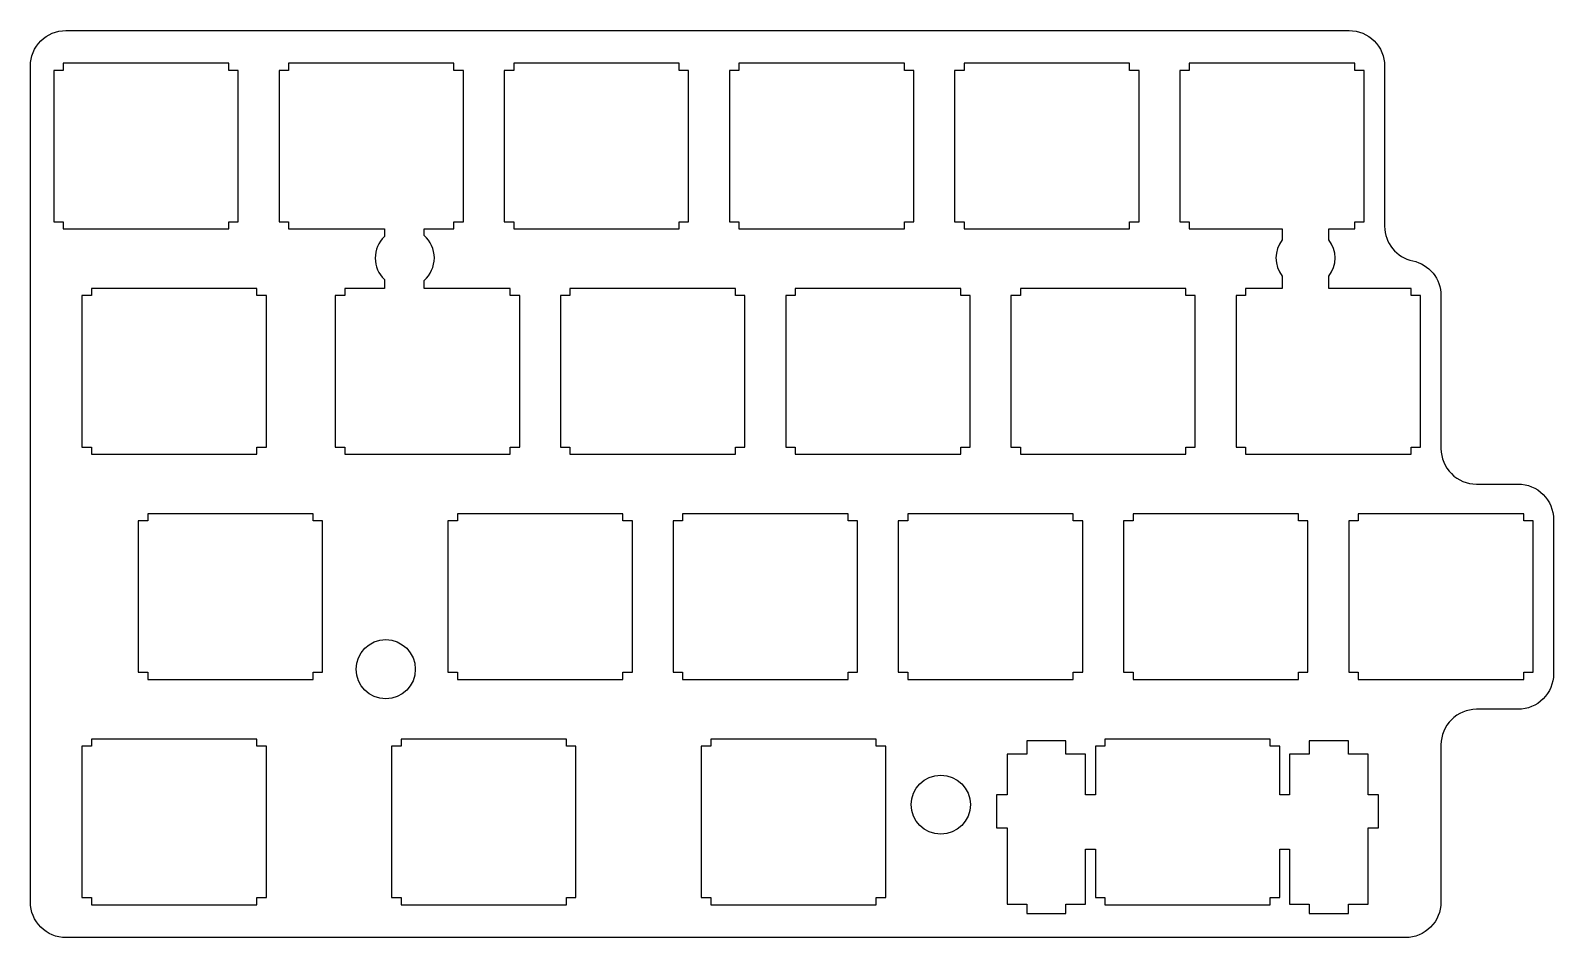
# Model space of a CAD drawing. Header units: millimetres. Extents: x 0 to 129, y 0 to 77.
import ezdxf

# ---------------------------------------------------------------- set-up
doc = ezdxf.new("R2010")
doc.units = ezdxf.units.MM
doc.layers.get('0').update_dxf_attribs({"linetype": 'CONTINUOUS'})

msp = doc.modelspace()

# ---------------------------------------------------------------- linework, layer by layer
for points in [[(-0.16, 73.56, -0.414214), (2.84, 76.56), (111.39, 76.56, -0.414214), (114.39, 73.56), (114.39, 60.01, 0.35462), (116.78, 57.08, -0.35462), (119.16, 54.14), (119.16, 41.21, 0.414214), (122.16, 38.21), (125.68, 38.21, -0.414214), (128.68, 35.21), (128.68, 22.16, -0.414214), (125.68, 19.16), (122.16, 19.16, 0.414214), (119.16, 16.16), (119.16, 2.86, -0.414214), (116.16, -0.14), (2.84, -0.14, -0.414214), (-0.16, 2.86)], [(33.14, 54.74), (33.14, 55.43, 0.458409), (33.14, 59.22), (33.14, 59.79), (35.67, 59.79), (35.67, 60.39), (36.47, 60.39), (36.47, 73.19), (35.67, 73.19), (35.67, 73.79), (21.67, 73.79), (21.67, 73.19), (20.87, 73.19), (20.87, 60.39), (21.67, 60.39), (21.67, 59.79), (29.78, 59.79), (29.78, 59.13, 0.428088), (29.78, 55.51), (29.78, 54.74), (26.43, 54.74), (26.43, 54.14), (25.63, 54.14), (25.63, 41.34), (26.43, 41.34), (26.43, 40.74), (40.43, 40.74), (40.43, 41.34), (41.23, 41.34), (41.23, 54.14), (40.43, 54.14), (40.43, 54.74)], [(109.68, 58.86), (109.68, 59.79), (111.87, 59.79), (111.87, 60.39), (112.67, 60.39), (112.67, 73.19), (111.87, 73.19), (111.87, 73.79), (97.87, 73.79), (97.87, 73.19), (97.07, 73.19), (97.07, 60.39), (97.87, 60.39), (97.87, 59.79), (105.73, 59.79), (105.73, 58.86, 0.343146), (105.73, 55.79), (105.73, 54.74), (102.63, 54.74), (102.63, 54.14), (101.83, 54.14), (101.83, 41.34), (102.63, 41.34), (102.63, 40.74), (116.63, 40.74), (116.63, 41.34), (117.43, 41.34), (117.43, 54.14), (116.63, 54.14), (116.63, 54.74), (109.68, 54.74), (109.68, 55.79, 0.343146)]]:
    msp.add_lwpolyline(points, format="xyb", close=True)
for points in [[(16.62, 73.19), (16.62, 73.79), (2.62, 73.79), (2.62, 73.19), (1.82, 73.19), (1.82, 60.39), (2.62, 60.39), (2.62, 59.79), (16.62, 59.79), (16.62, 60.39), (17.42, 60.39), (17.42, 73.19)], [(54.72, 73.19), (54.72, 73.79), (40.72, 73.79), (40.72, 73.19), (39.92, 73.19), (39.92, 60.39), (40.72, 60.39), (40.72, 59.79), (54.72, 59.79), (54.72, 60.39), (55.52, 60.39), (55.52, 73.19)], [(73.77, 73.19), (73.77, 73.79), (59.77, 73.79), (59.77, 73.19), (58.97, 73.19), (58.97, 60.39), (59.77, 60.39), (59.77, 59.79), (73.77, 59.79), (73.77, 60.39), (74.57, 60.39), (74.57, 73.19)], [(92.82, 73.19), (92.82, 73.79), (78.82, 73.79), (78.82, 73.19), (78.02, 73.19), (78.02, 60.39), (78.82, 60.39), (78.82, 59.79), (92.82, 59.79), (92.82, 60.39), (93.62, 60.39), (93.62, 73.19)], [(19, 54.14), (19, 54.74), (5, 54.74), (5, 54.14), (4.2, 54.14), (4.2, 41.34), (5, 41.34), (5, 40.74), (19, 40.74), (19, 41.34), (19.8, 41.34), (19.8, 54.14)], [(59.48, 54.14), (59.48, 54.74), (45.48, 54.74), (45.48, 54.14), (44.68, 54.14), (44.68, 41.34), (45.48, 41.34), (45.48, 40.74), (59.48, 40.74), (59.48, 41.34), (60.28, 41.34), (60.28, 54.14)], [(78.53, 54.14), (78.53, 54.74), (64.53, 54.74), (64.53, 54.14), (63.73, 54.14), (63.73, 41.34), (64.53, 41.34), (64.53, 40.74), (78.53, 40.74), (78.53, 41.34), (79.33, 41.34), (79.33, 54.14)], [(97.58, 54.14), (97.58, 54.74), (83.58, 54.74), (83.58, 54.14), (82.78, 54.14), (82.78, 41.34), (83.58, 41.34), (83.58, 40.74), (97.58, 40.74), (97.58, 41.34), (98.38, 41.34), (98.38, 54.14)], [(23.76, 35.09), (23.76, 35.69), (9.76, 35.69), (9.76, 35.09), (8.96, 35.09), (8.96, 22.29), (9.76, 22.29), (9.76, 21.69), (23.76, 21.69), (23.76, 22.29), (24.56, 22.29), (24.56, 35.09)], [(49.96, 35.09), (49.96, 35.69), (35.96, 35.69), (35.96, 35.09), (35.16, 35.09), (35.16, 22.29), (35.96, 22.29), (35.96, 21.69), (49.96, 21.69), (49.96, 22.29), (50.76, 22.29), (50.76, 35.09)], [(69.01, 35.09), (69.01, 35.69), (55.01, 35.69), (55.01, 35.09), (54.21, 35.09), (54.21, 22.29), (55.01, 22.29), (55.01, 21.69), (69.01, 21.69), (69.01, 22.29), (69.81, 22.29), (69.81, 35.09)], [(88.06, 35.09), (88.06, 35.69), (74.06, 35.69), (74.06, 35.09), (73.25, 35.09), (73.25, 22.29), (74.06, 22.29), (74.06, 21.69), (88.06, 21.69), (88.06, 22.29), (88.86, 22.29), (88.86, 35.09)], [(107.11, 35.09), (107.11, 35.69), (93.11, 35.69), (93.11, 35.09), (92.31, 35.09), (92.31, 22.29), (93.11, 22.29), (93.11, 21.69), (107.11, 21.69), (107.11, 22.29), (107.91, 22.29), (107.91, 35.09)], [(126.16, 35.09), (126.16, 35.69), (112.16, 35.69), (112.16, 35.09), (111.36, 35.09), (111.36, 22.29), (112.16, 22.29), (112.16, 21.69), (126.16, 21.69), (126.16, 22.29), (126.96, 22.29), (126.96, 35.09)], [(19, 16.04), (19, 16.64), (5, 16.64), (5, 16.04), (4.2, 16.04), (4.2, 3.24), (5, 3.24), (5, 2.64), (19, 2.64), (19, 3.24), (19.8, 3.24), (19.8, 16.04)], [(45.19, 16.04), (45.19, 16.64), (31.19, 16.64), (31.19, 16.04), (30.39, 16.04), (30.39, 3.24), (31.19, 3.24), (31.19, 2.64), (45.19, 2.64), (45.19, 3.24), (45.99, 3.24), (45.99, 16.04)], [(71.39, 16.04), (71.39, 16.64), (57.39, 16.64), (57.39, 16.04), (56.59, 16.04), (56.59, 3.24), (57.39, 3.24), (57.39, 2.64), (71.39, 2.64), (71.39, 3.24), (72.19, 3.24), (72.19, 16.04)], [(111.33, 15.37), (111.33, 16.49), (108.02, 16.49), (108.02, 15.37), (106.35, 15.37), (106.35, 11.94), (105.53, 11.94), (105.53, 16.04), (104.72, 16.04), (104.72, 16.64), (90.72, 16.64), (90.72, 16.04), (89.93, 16.04), (89.93, 11.94), (89.1, 11.94), (89.1, 15.37), (87.42, 15.37), (87.42, 16.49), (84.13, 16.49), (84.13, 15.37), (82.45, 15.37), (82.45, 11.94), (81.57, 11.94), (81.57, 9.14), (82.45, 9.14), (82.45, 2.67), (84.13, 2.67), (84.13, 1.89), (87.42, 1.89), (87.42, 2.67), (89.1, 2.67), (89.1, 7.34), (89.93, 7.34), (89.93, 3.24), (90.72, 3.24), (90.72, 2.64), (104.72, 2.64), (104.72, 3.24), (105.53, 3.24), (105.53, 7.34), (106.35, 7.34), (106.35, 2.67), (108.02, 2.67), (108.02, 1.89), (111.33, 1.89), (111.33, 2.67), (113, 2.67), (113, 9.14), (113.87, 9.14), (113.87, 11.94), (113, 11.94), (113, 15.37)]]:
    msp.add_lwpolyline(points, close=True)
for centre in [(29.9, 22.55), (76.85, 11.1)]:
    msp.add_circle(centre, 2.5)

doc.saveas('drawing.dxf')
